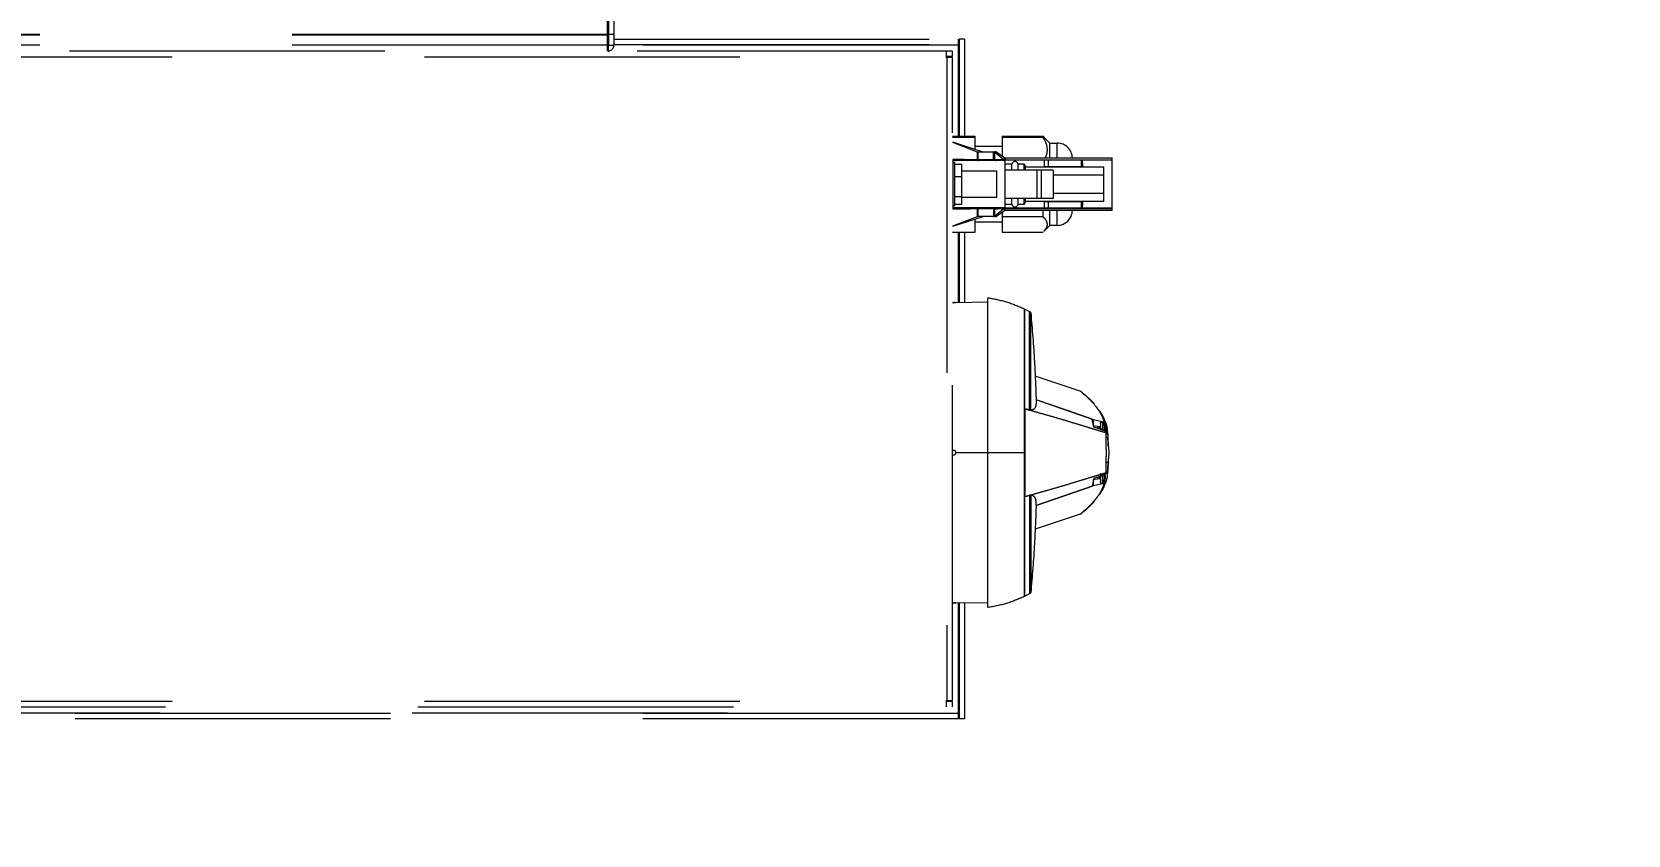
# Model space of a CAD drawing. Header units: feet. Extents: x -17 to 453, y -41 to 31.
# Drawn here: x 59.376 to 60.009, y -5.742 to -5.424 of the extents above; entities that cross this region are included whole.
import ezdxf
from ezdxf.enums import TextEntityAlignment as Align

# ---------------------------------------------------------------- set-up
doc = ezdxf.new("R2018")
doc.units = ezdxf.units.FT
doc.header["$MEASUREMENT"] = 0
doc.linetypes.add('DASHED2', pattern=[0.375, 0.25, -0.125])
for name, color, linetype in [('G-ANNO-TEXT', 1, 'Continuous'), ('S-TRACKER TABLE', 252, 'Continuous'), ('STRINGS', 30, 'Continuous')]:
    doc.layers.add(name, color=color, linetype=linetype)
doc.styles.add('NEI-A', font='arial.ttf')
doc.styles.get("Standard").update_dxf_attribs({"font": 'arial.ttf'})

# ---------------------------------------------------------------- blocks, each defined once
blk = doc.blocks.new('DETAIL_TITLE')
at = {"style": 'NEI-A', "flags": 8}
blk.add_attdef('#', text='', height=0.2, dxfattribs=at).set_placement((0.5922, -0.5109), align=Align.MIDDLE_CENTER)
at = {"lineweight": 30, "style": '', "flags": 104}
blk.add_attdef('DETAIL_TITLE', text='', height=0.2, dxfattribs=at).set_placement((0.9099, -0.52514), align=Align.BOTTOM_LEFT)
at = {"style": 'NEI-A'}
for tag, p in [('SCALE:', (0.93865, -0.73792)), ('1"_=_', (1.5474, -0.73792))]:
    blk.add_attdef(tag, text='', height=0.1, dxfattribs=at).set_placement(p, align=Align.BOTTOM_LEFT)

msp = doc.modelspace()

# ---------------------------------------------------------------- linework, layer by layer
at = {"layer": 'S-TRACKER TABLE', "linetype": 'DASHED2', "lineweight": 15, "ltscale": 0.5}
for p, q in [((59.60459, -5.38895), (59.60459, -5.42918)), ((59.60669, -5.38895), (59.60669, -5.42918)), ((59.60416, -5.43151), (59.60416, -5.41653)), ((59.60416, -5.42498), (58.92743, -5.42498)), ((59.60416, -5.4252), (58.92743, -5.4252)), ((59.60669, -5.42498), (59.60459, -5.42498)), ((59.74094, -5.43151), (58.85406, -5.43151)), ((59.60416, -5.42918), (58.92743, -5.42918)), ((59.60416, -5.42681), (59.60459, -5.42681)), ((59.60416, -5.42892), (59.60459, -5.42892)), ((59.60459, -5.42914), (59.60416, -5.42914)), ((59.60416, -5.4294), (59.60437, -5.4294)), ((59.60437, -5.4294), (59.60437, -5.43151)), ((59.60459, -5.42918), (59.60669, -5.42918)), ((59.60669, -5.42681), (59.74322, -5.42681)), ((59.60669, -5.42892), (59.74322, -5.42892)), ((59.74322, -5.42914), (59.60669, -5.42914)), ((59.73839, -5.43151), (59.73839, -5.43405)), ((59.74094, -5.43361), (59.74094, -5.43151)), ((59.74322, -5.42918), (59.74322, -5.42681)), ((59.74322, -5.42918), (59.74353, -5.42918)), ((59.74331, -5.4653), (59.74331, -5.42918)), ((59.74563, -5.42681), (59.74353, -5.42681)), ((59.74353, -5.42681), (59.74353, -5.4653)), ((59.74563, -5.42681), (59.74563, -5.4653)), ((58.85661, -5.43383), (59.73839, -5.43383)), ((59.74094, -5.43361), (59.73839, -5.43361)), ((59.74094, -5.43405), (59.73839, -5.43405)), ((59.73862, -5.43405), (59.73862, -5.68885)), ((59.74094, -5.68885), (59.74094, -5.43405)), ((59.74094, -5.4653), (59.74991, -5.4653)), ((59.74991, -5.46577), (59.74094, -5.46577)), ((59.74094, -5.4675), (59.75289, -5.47141)), ((59.74094, -5.46762), (59.75068, -5.47139)), ((59.74991, -5.47043), (59.74991, -5.4653)), ((59.74991, -5.46917), (59.76062, -5.46917)), ((59.76062, -5.4653), (59.76062, -5.47312)), ((59.76062, -5.4653), (59.77675, -5.4653)), ((59.77675, -5.46577), (59.76062, -5.46577)), ((59.77675, -5.4653), (59.77704, -5.46563)), ((59.77675, -5.46577), (59.77675, -5.4653)), ((59.77707, -5.4656), (59.77943, -5.46796)), ((59.77943, -5.46796), (59.78236, -5.46796)), ((59.77943, -5.47383), (59.77943, -5.46796)), ((59.78236, -5.47383), (59.78236, -5.46796)), ((59.74098, -5.47449), (59.74098, -5.47899)), ((59.74116, -5.47564), (59.74186, -5.47564)), ((59.74116, -5.4929), (59.74116, -5.47564)), ((59.74186, -5.4929), (59.74186, -5.47564)), ((59.74186, -5.47637), (59.74462, -5.47637)), ((59.76174, -5.47488), (59.74208, -5.47488)), ((59.74462, -5.49218), (59.74462, -5.47637)), ((59.75068, -5.47139), (59.75068, -5.47462)), ((59.75099, -5.47145), (59.75793, -5.47145)), ((59.75099, -5.47488), (59.75099, -5.47145)), ((59.75712, -5.47467), (59.75099, -5.47467)), ((59.75289, -5.47141), (59.75289, -5.47145)), ((59.75712, -5.47488), (59.75712, -5.47145)), ((59.75766, -5.47164), (59.76174, -5.47488)), ((59.75766, -5.47454), (59.75766, -5.47164)), ((59.75793, -5.47145), (59.75793, -5.47185)), ((59.75842, -5.4716), (59.76143, -5.47368)), ((59.75842, -5.47224), (59.75842, -5.4716)), ((59.76143, -5.47368), (59.76143, -5.47457)), ((59.76174, -5.49366), (59.76174, -5.47488)), ((59.76174, -5.47625), (59.76444, -5.47625)), ((59.76192, -5.47383), (59.80411, -5.47383)), ((59.76192, -5.47383), (59.76192, -5.47478)), ((59.80411, -5.47471), (59.76192, -5.47471)), ((59.80411, -5.47478), (59.76202, -5.47478)), ((59.76444, -5.47866), (59.76444, -5.47625)), ((59.76686, -5.47625), (59.76927, -5.47625)), ((59.76686, -5.47866), (59.76686, -5.47625)), ((59.76927, -5.47625), (59.76978, -5.47737)), ((59.76927, -5.47866), (59.76927, -5.47625)), ((59.76978, -5.47737), (59.80083, -5.47737)), ((59.76978, -5.47866), (59.76978, -5.47737)), ((59.77719, -5.47478), (59.77719, -5.47725)), ((59.77719, -5.47725), (59.79246, -5.47725)), ((59.77891, -5.47737), (59.77891, -5.47478)), ((59.79203, -5.47725), (59.79203, -5.47478)), ((59.79246, -5.47725), (59.79246, -5.47679)), ((59.80083, -5.49118), (59.80083, -5.47737)), ((59.80411, -5.49472), (59.80411, -5.47383)), ((59.74094, -5.47899), (59.74116, -5.47899)), ((59.74186, -5.48123), (59.74462, -5.48123)), ((59.74462, -5.47899), (59.75851, -5.47899)), ((59.75851, -5.48956), (59.75851, -5.47899)), ((59.78081, -5.47866), (59.76174, -5.47866)), ((59.77425, -5.47866), (59.77425, -5.48988)), ((59.77598, -5.47866), (59.77598, -5.48988)), ((59.78081, -5.47866), (59.78081, -5.48988)), ((59.80083, -5.48075), (59.78081, -5.48075)), ((59.74116, -5.48956), (59.74094, -5.48956)), ((59.74098, -5.48956), (59.74098, -5.49405)), ((59.74186, -5.48913), (59.74462, -5.48913)), ((59.75851, -5.48956), (59.74462, -5.48956)), ((59.78081, -5.48988), (59.76174, -5.48988)), ((59.76444, -5.4923), (59.76444, -5.48988)), ((59.76686, -5.4923), (59.76686, -5.48988)), ((59.76927, -5.4923), (59.76927, -5.48988)), ((59.76978, -5.49118), (59.76978, -5.48988)), ((59.78081, -5.4878), (59.80083, -5.4878)), ((59.74186, -5.4929), (59.74116, -5.4929)), ((59.74186, -5.49218), (59.74462, -5.49218)), ((59.76174, -5.49366), (59.74208, -5.49366)), ((59.75068, -5.49392), (59.75068, -5.49716)), ((59.75099, -5.4971), (59.75099, -5.49366)), ((59.75099, -5.49388), (59.75712, -5.49388)), ((59.75712, -5.49366), (59.75712, -5.4971)), ((59.76174, -5.49366), (59.75766, -5.49691)), ((59.75766, -5.49691), (59.75766, -5.49401)), ((59.76143, -5.49487), (59.75842, -5.49695)), ((59.75842, -5.49695), (59.75842, -5.4963)), ((59.76062, -5.49543), (59.76062, -5.50325)), ((59.76143, -5.49398), (59.76143, -5.49487)), ((59.76444, -5.4923), (59.76174, -5.4923)), ((59.76192, -5.49472), (59.76192, -5.49377)), ((59.76192, -5.49384), (59.80411, -5.49384)), ((59.80411, -5.49472), (59.76192, -5.49472)), ((59.80411, -5.49377), (59.76202, -5.49377)), ((59.76927, -5.4923), (59.76686, -5.4923)), ((59.76978, -5.49118), (59.76927, -5.4923)), ((59.80083, -5.49118), (59.76978, -5.49118)), ((59.77675, -5.49721), (59.77675, -5.49472)), ((59.77719, -5.4913), (59.77719, -5.49377)), ((59.79246, -5.4913), (59.77719, -5.4913)), ((59.77891, -5.49377), (59.77891, -5.49118)), ((59.77943, -5.50058), (59.77943, -5.49472)), ((59.78236, -5.50058), (59.78236, -5.49472)), ((59.79203, -5.49377), (59.79203, -5.4913)), ((59.79246, -5.49176), (59.79246, -5.4913)), ((59.75289, -5.49714), (59.74094, -5.50105)), ((59.75068, -5.49716), (59.74094, -5.50093)), ((59.74991, -5.50325), (59.74991, -5.49811)), ((59.76062, -5.49938), (59.74991, -5.49938)), ((59.75793, -5.4971), (59.75099, -5.4971)), ((59.75289, -5.4971), (59.75289, -5.49714)), ((59.75793, -5.49669), (59.75793, -5.4971)), ((59.77675, -5.49721), (59.76062, -5.49721)), ((59.77943, -5.50058), (59.77707, -5.50295)), ((59.78236, -5.50058), (59.77943, -5.50058)), ((59.74094, -5.50325), (59.74991, -5.50325)), ((59.74331, -5.53115), (59.74331, -5.50325)), ((59.74353, -5.50325), (59.74353, -5.53114)), ((59.74563, -5.50325), (59.74563, -5.53111)), ((59.76062, -5.50325), (59.77675, -5.50325)), ((59.74094, -5.5312), (59.74137, -5.53119)), ((59.74223, -5.53117), (59.75501, -5.53094)), ((59.76958, -5.53376), (59.77138, -5.53467)), ((59.76925, -5.53602), (59.76959, -5.53602)), ((59.76925, -5.53707), (59.76959, -5.53707)), ((59.76925, -5.53707), (59.76959, -5.53707)), ((59.79151, -5.56629), (59.77361, -5.56039)), ((59.77401, -5.56967), (59.77416, -5.56973)), ((59.77137, -5.57374), (59.76959, -5.57327)), ((59.79684, -5.58058), (59.79629, -5.57741)), ((59.79664, -5.5775), (59.79664, -5.57996)), ((59.79664, -5.5775), (59.80101, -5.57841)), ((59.80035, -5.57842), (59.8003, -5.58171)), ((59.80035, -5.57842), (59.80072, -5.5785)), ((59.80106, -5.57857), (59.80072, -5.5785)), ((59.76959, -5.58352), (59.76959, -5.5859)), ((59.79911, -5.58047), (59.79664, -5.57996)), ((59.80126, -5.58206), (59.79684, -5.58058)), ((59.79839, -5.58032), (59.7984, -5.5811)), ((59.79901, -5.58017), (59.79901, -5.58131)), ((59.79947, -5.57916), (59.79943, -5.58144)), ((59.79947, -5.58053), (59.79971, -5.58121)), ((59.79971, -5.58121), (59.79973, -5.58179)), ((59.8003, -5.58171), (59.80017, -5.5817)), ((59.80131, -5.58205), (59.80093, -5.58192)), ((59.80176, -5.58277), (59.80126, -5.58206)), ((59.8018, -5.58719), (59.80173, -5.58458)), ((59.80182, -5.58195), (59.80174, -5.57929)), ((59.80178, -5.58283), (59.80177, -5.58277)), ((59.80182, -5.58249), (59.80223, -5.58308)), ((59.80222, -5.58152), (59.80227, -5.58294)), ((59.80223, -5.58178), (59.80223, -5.58186)), ((59.80251, -5.58376), (59.80251, -5.58373)), ((59.80255, -5.58418), (59.80254, -5.58401)), ((59.8026, -5.58483), (59.80257, -5.58444)), ((59.8026, -5.58488), (59.8026, -5.58483)), ((59.80275, -5.5882), (59.8026, -5.58488)), ((59.74137, -5.58979), (59.74094, -5.58979)), ((59.74223, -5.59065), (59.75492, -5.59065)), ((59.76959, -5.5859), (59.76959, -5.60133)), ((59.80182, -5.58834), (59.8018, -5.58719)), ((59.80275, -5.5882), (59.80278, -5.59065)), ((59.80278, -5.59065), (59.80275, -5.59311)), ((59.74094, -5.59152), (59.74137, -5.59152)), ((59.80179, -5.59459), (59.80181, -5.59354)), ((59.80251, -5.59755), (59.80253, -5.59742)), ((59.8027, -5.59446), (59.80275, -5.59311)), ((59.76959, -5.60133), (59.76959, -5.60367)), ((59.77401, -5.61163), (59.79664, -5.6038)), ((59.79629, -5.6039), (59.77406, -5.61158)), ((59.79684, -5.60073), (59.79629, -5.6039)), ((59.79664, -5.60134), (59.79911, -5.60083)), ((59.79664, -5.60135), (59.79664, -5.6038)), ((59.80101, -5.6029), (59.79664, -5.6038)), ((59.79684, -5.60073), (59.80126, -5.59925)), ((59.7984, -5.60021), (59.79839, -5.60098)), ((59.79901, -5.6), (59.79901, -5.60113)), ((59.79943, -5.59986), (59.79947, -5.60214)), ((59.79971, -5.60009), (59.79944, -5.6009)), ((59.79971, -5.60009), (59.79972, -5.59976)), ((59.8003, -5.59959), (59.80035, -5.60288)), ((59.80072, -5.60281), (59.80035, -5.60288)), ((59.80106, -5.60274), (59.80072, -5.60281)), ((59.80131, -5.59926), (59.80093, -5.59938)), ((59.80176, -5.59853), (59.80126, -5.59925)), ((59.80176, -5.59853), (59.80178, -5.59844)), ((59.80178, -5.59844), (59.80178, -5.59842)), ((59.80223, -5.59822), (59.80181, -5.59883)), ((59.80203, -5.59832), (59.8022, -5.59952)), ((59.80227, -5.59837), (59.80222, -5.59978)), ((59.80243, -5.59787), (59.80225, -5.5982)), ((59.76959, -5.60804), (59.77137, -5.60757)), ((59.79151, -5.61501), (59.77361, -5.62091)), ((59.76959, -5.64424), (59.76925, -5.64423)), ((59.76959, -5.64529), (59.76925, -5.64528)), ((59.77138, -5.64663), (59.76958, -5.64755)), ((59.74094, -5.65011), (59.74137, -5.65012)), ((59.75492, -5.65036), (59.74223, -5.65014)), ((59.74331, -5.69373), (59.74331, -5.65016)), ((59.74353, -5.65016), (59.74353, -5.69609)), ((59.74563, -5.6502), (59.74563, -5.69609)), ((58.85406, -5.6914), (59.74094, -5.6914)), ((58.85661, -5.68908), (59.73839, -5.68908)), ((59.73839, -5.68885), (59.74094, -5.68885)), ((59.73839, -5.68885), (59.73839, -5.6914)), ((59.74094, -5.6893), (59.73839, -5.6893)), ((59.74094, -5.6914), (59.74094, -5.6893)), ((58.85178, -5.69377), (59.74322, -5.69377)), ((59.74322, -5.69399), (58.85178, -5.69399)), ((59.74322, -5.69609), (58.85178, -5.69609)), ((59.74322, -5.69609), (59.74322, -5.69373)), ((59.74353, -5.69373), (59.74322, -5.69373)), ((59.74563, -5.69609), (59.74353, -5.69609))]:
    msp.add_line(p, q, dxfattribs=at)
at = {"layer": 'S-TRACKER TABLE', "linetype": 'DASHED2', "lineweight": 15, "ltscale": 0.5, "flags": 128}
for points in [[(59.79629, -5.57741), (59.78645, -5.57401), (59.77406, -5.56972)], [(59.7743, -5.56977), (59.78062, -5.57196), (59.78863, -5.57473), (59.79664, -5.5775)], [(59.80093, -5.58192), (59.80061, -5.58182), (59.8003, -5.58171)], [(59.8003, -5.59959), (59.80061, -5.59949), (59.80093, -5.59938)]]:
    msp.add_lwpolyline(points, dxfattribs=at)
at = {"layer": 'S-TRACKER TABLE', "linetype": 'DASHED2', "lineweight": 15, "ltscale": 0.5}
for centre, radius, start, end in [((59.60437, -5.42918), 0.00232, 270, 0), ((59.60437, -5.42918), 0.000219, 270, 0), ((59.78236, -5.474), 0.00604, 1.63725, 90), ((59.75099, -5.47059), 0.000863, 248.82191, 270), ((59.75105, -5.4745), 0.00039, 198.77115, 261.52815), ((59.75099, -5.47355), 0.00112, 253.96252, 270.09449), ((59.75316, -5.47059), 0.000863, 251.88486, 270), ((59.75712, -5.47231), 0.000863, 51.48021, 90), ((59.75823, -5.47425), 0.000639, 207.53565, 267.37909), ((59.75793, -5.47231), 0.000863, 55.39432, 90), ((59.76174, -5.47407), 0.000817, 228.70268, 269.86928), ((59.76192, -5.47297), 0.000863, 235.39432, 270), ((59.76565, -5.47654), 0.00124, 13.65713, 166.34287), ((59.75105, -5.49405), 0.00039, 98.47185, 161.22885), ((59.75099, -5.495), 0.00112, 89.90551, 106.03748), ((59.75823, -5.4943), 0.000639, 92.62091, 152.46435), ((59.76174, -5.49448), 0.000817, 90.13072, 131.29732), ((59.76192, -5.49558), 0.000863, 90, 124.60568), ((59.76565, -5.49201), 0.00124, 193.65713, 346.34287), ((59.78236, -5.49454), 0.00604, 270, 358.36275), ((59.75099, -5.49796), 0.000863, 90, 111.17809), ((59.75316, -5.49796), 0.000863, 90, 108.11514), ((59.75712, -5.49624), 0.000863, 270, 308.51979), ((59.75793, -5.49624), 0.000863, 270, 304.60568)]:
    msp.add_arc(centre, radius, start, end, dxfattribs=at)
at = {"layer": 'S-TRACKER TABLE', "linetype": 'DASHED2', "lineweight": 15, "ltscale": 0.5, "extrusion": (0, 0, -1)}
for start_param, end_param in [(0.964354, 1.104772), (2.036821, 2.177239)]:
    msp.add_ellipse((59.78879, -5.48427), major_axis=(0, 0.01666), ratio=0.24643, start_param=start_param, end_param=end_param, dxfattribs=at)
at = {"layer": 'S-TRACKER TABLE', "linetype": 'DASHED2', "lineweight": 15, "ltscale": 0.5}
for points, knots in [([(59.77762, -5.47383), (59.77773, -5.47364), (59.77826, -5.47272), (59.77857, -5.47101), (59.77835, -5.46879), (59.7776, -5.46706), (59.77695, -5.46607), (59.77675, -5.46577)], [0, 0, 0, 0, 0.072772, 0.355554, 0.613676, 0.881514, 1, 1, 1, 1]), ([(59.75068, -5.47462), (59.74907, -5.4746), (59.74588, -5.47455), (59.74261, -5.47451), (59.74098, -5.47449)], [0, 0, 0, 0, 0.504284, 1, 1, 1, 1]), ([(59.74098, -5.47449), (59.74099, -5.47452), (59.74099, -5.47457), (59.74105, -5.47466), (59.74118, -5.47475), (59.74152, -5.47487), (59.74184, -5.47488), (59.74208, -5.47488)], [0, 0, 0, 0, 0.077089, 0.154139, 0.26443, 0.460052, 1, 1, 1, 1]), ([(59.75766, -5.47454), (59.75762, -5.47456), (59.75753, -5.4746), (59.75739, -5.47464), (59.75724, -5.47466), (59.75717, -5.47467), (59.75712, -5.47467)], [0, 0, 0, 0, 0.347779, 0.693541, 0.817926, 1, 1, 1, 1]), ([(59.7612, -5.47468), (59.76067, -5.47465), (59.75989, -5.47462), (59.75848, -5.47457), (59.75788, -5.47455), (59.75766, -5.47454)], [0, 0, 0, 0, 0.584706, 0.851036, 1, 1, 1, 1]), ([(59.76174, -5.47488), (59.76174, -5.47488), (59.76171, -5.47486), (59.76155, -5.47475), (59.76136, -5.47471), (59.7612, -5.47468)], [0, 0, 0, 0, 0.013286, 0.201551, 1, 1, 1, 1]), ([(59.74208, -5.49366), (59.74186, -5.49367), (59.74157, -5.49368), (59.74125, -5.49377), (59.74111, -5.49384), (59.74102, -5.49393), (59.74099, -5.494), (59.74098, -5.49404), (59.74098, -5.49405)], [0, 0, 0, 0, 0.507701, 0.649393, 0.791942, 0.878275, 0.965292, 1, 1, 1, 1]), ([(59.74098, -5.49405), (59.74261, -5.49404), (59.74588, -5.494), (59.74907, -5.49395), (59.75068, -5.49392)], [0, 0, 0, 0, 0.495678, 1, 1, 1, 1]), ([(59.75766, -5.49401), (59.7576, -5.49398), (59.75752, -5.49394), (59.75737, -5.4939), (59.75725, -5.49388), (59.75717, -5.49388), (59.75712, -5.49388)], [0, 0, 0, 0, 0.457271, 0.684998, 0.789758, 1, 1, 1, 1]), ([(59.75766, -5.49401), (59.75827, -5.49399), (59.75975, -5.49394), (59.76066, -5.49389), (59.7612, -5.49387)], [0, 0, 0, 0, 0.415229, 1, 1, 1, 1]), ([(59.7612, -5.49387), (59.76136, -5.49384), (59.76155, -5.4938), (59.76171, -5.49369), (59.76174, -5.49366), (59.76174, -5.49366)], [0, 0, 0, 0, 0.798449, 0.986714, 1, 1, 1, 1]), ([(59.77704, -5.50292), (59.77737, -5.50258), (59.77813, -5.50179), (59.77859, -5.50049), (59.77834, -5.4991), (59.7776, -5.49801), (59.77695, -5.4974), (59.77675, -5.49721)], [0, 0, 0, 0, 0.182683, 0.431944, 0.65947, 0.895559, 1, 1, 1, 1]), ([(59.74137, -5.53119), (59.74148, -5.53119), (59.74171, -5.53118), (59.742, -5.53117), (59.74219, -5.53117), (59.74226, -5.53117), (59.7422, -5.53117), (59.74217, -5.53117)], [0, 0, 0, 0, 0.200475, 0.400831, 0.600916, 0.800987, 1, 1, 1, 1]), ([(59.74184, -5.53118), (59.7418, -5.53118), (59.74166, -5.53118), (59.74149, -5.53119), (59.74137, -5.53119)], [0, 0, 0, 0, 0.333518, 1, 1, 1, 1]), ([(59.75492, -5.59065), (59.75492, -5.58664), (59.75492, -5.5786), (59.75492, -5.56701), (59.75492, -5.55633), (59.75492, -5.54698), (59.75492, -5.53929), (59.75492, -5.53361), (59.75492, -5.52996), (59.75492, -5.52951), (59.75492, -5.52928)], [0, 0, 0, 0, 0.124998, 0.249994, 0.374993, 0.499997, 0.625002, 0.750005, 0.875004, 1, 1, 1, 1]), ([(59.76925, -5.5336), (59.76925, -5.53381), (59.76925, -5.53423), (59.76925, -5.53763), (59.76925, -5.5429), (59.76925, -5.55005), (59.76925, -5.55875), (59.76925, -5.56868), (59.76925, -5.57945), (59.76925, -5.58692), (59.76925, -5.59065)], [0, 0, 0, 0, 0.124995, 0.249994, 0.374998, 0.500003, 0.625007, 0.750006, 0.875002, 1, 1, 1, 1]), ([(59.76959, -5.57327), (59.76959, -5.57012), (59.76959, -5.56384), (59.76959, -5.5554), (59.76959, -5.54801), (59.76959, -5.54198), (59.76959, -5.53742), (59.76959, -5.5347), (59.76959, -5.53354), (59.76959, -5.53383), (59.76959, -5.53386)], [0, 0, 0, 0, 0.140459, 0.280919, 0.421379, 0.561838, 0.702298, 0.842757, 0.983216, 1, 1, 1, 1]), ([(59.77136, -5.53467), (59.77144, -5.53471), (59.77158, -5.5348), (59.77175, -5.53501), (59.77187, -5.53524), (59.7719, -5.53541), (59.77191, -5.5355)], [0, 0, 0, 0, 0.249897, 0.499873, 0.749918, 1, 1, 1, 1]), ([(59.77137, -5.57374), (59.77137, -5.57128), (59.77137, -5.56636), (59.77137, -5.55955), (59.77137, -5.55332), (59.77137, -5.54783), (59.77137, -5.54318), (59.77137, -5.53946), (59.77137, -5.53671), (59.77137, -5.53515), (59.77137, -5.5345), (59.77137, -5.53468), (59.77137, -5.53468)], [0, 0, 0, 0, 0.110826, 0.22166, 0.332502, 0.443345, 0.55418, 0.665003, 0.775813, 0.886615, 0.997417, 1, 1, 1, 1]), ([(59.77189, -5.53524), (59.77244, -5.54171), (59.77341, -5.55324), (59.77383, -5.5648), (59.77402, -5.56987)], [0, 0, 0, 0, 0.560965, 1, 1, 1, 1]), ([(59.77191, -5.5355), (59.77191, -5.5355), (59.77191, -5.53548), (59.77191, -5.5355), (59.77191, -5.53553)], [0, 0, 0, 0, 0.198635, 1, 1, 1, 1]), ([(59.77191, -5.57387), (59.77191, -5.57154), (59.77191, -5.5668), (59.77191, -5.56016), (59.77191, -5.55395), (59.77191, -5.54844), (59.77191, -5.54378), (59.77191, -5.54011), (59.77191, -5.5375), (59.77191, -5.53587), (59.77191, -5.53562), (59.77191, -5.5355)], [0, 0, 0, 0, 0.107948, 0.219107, 0.332513, 0.447078, 0.561643, 0.67505, 0.786209, 0.894157, 1, 1, 1, 1]), ([(59.77405, -5.56987), (59.77402, -5.57071), (59.77397, -5.5723), (59.77321, -5.57357), (59.77235, -5.57377), (59.77191, -5.57387)], [0, 0, 0, 0, 0.361195, 0.680125, 1, 1, 1, 1]), ([(59.79151, -5.56629), (59.79153, -5.56628), (59.79156, -5.56626), (59.79156, -5.56632), (59.79156, -5.56634)], [0, 0, 0, 0, 0.582074, 1, 1, 1, 1]), ([(59.80101, -5.57841), (59.8008, -5.57773), (59.80036, -5.57637), (59.79882, -5.57365), (59.79619, -5.57037), (59.79307, -5.56765), (59.79151, -5.56629)], [0, 0, 0, 0, 0.250112, 0.500102, 0.749861, 1, 1, 1, 1]), ([(59.79182, -5.56641), (59.79351, -5.56784), (59.79571, -5.5697), (59.79688, -5.57116), (59.79714, -5.57149)], [0, 0, 0, 0, 0.77246, 1, 1, 1, 1]), ([(59.80152, -5.57873), (59.80135, -5.57821), (59.80093, -5.577), (59.79979, -5.5748), (59.79807, -5.57284), (59.79736, -5.57202)], [0, 0, 0, 0, 0.30248, 0.711367, 1, 1, 1, 1]), ([(59.76959, -5.57327), (59.771, -5.57365), (59.7738, -5.57443), (59.77661, -5.57523), (59.77801, -5.57563)], [0, 0, 0, 0, 0.500027, 1, 1, 1, 1]), ([(59.76959, -5.57327), (59.76959, -5.57328), (59.76959, -5.5733), (59.76959, -5.57359), (59.76959, -5.57413), (59.76959, -5.57543), (59.76959, -5.57859), (59.76959, -5.58155), (59.76959, -5.58352)], [0, 0, 0, 0, 0.063169, 0.124147, 0.180629, 0.248837, 0.498992, 1, 1, 1, 1]), ([(59.77191, -5.57387), (59.77189, -5.57386), (59.77185, -5.57386), (59.77166, -5.57381), (59.77147, -5.57376), (59.77137, -5.57374)], [0, 0, 0, 0, 0.332037, 0.664851, 1, 1, 1, 1]), ([(59.77801, -5.57563), (59.77941, -5.57603), (59.78221, -5.57684), (59.785, -5.57767), (59.7864, -5.57809)], [0, 0, 0, 0, 0.49996, 1, 1, 1, 1]), ([(59.7864, -5.57809), (59.78779, -5.57851), (59.79058, -5.57934), (59.79337, -5.58019), (59.79477, -5.58062)], [0, 0, 0, 0, 0.500014, 1, 1, 1, 1]), ([(59.79947, -5.57916), (59.79947, -5.57909), (59.79949, -5.57895), (59.79959, -5.57875), (59.79974, -5.57858), (59.79995, -5.57845), (59.80017, -5.5784), (59.80031, -5.57842), (59.80035, -5.57842)], [0, 0, 0, 0, 0.147837, 0.294914, 0.460848, 0.655409, 0.880489, 1, 1, 1, 1]), ([(59.80093, -5.58192), (59.80105, -5.58155), (59.80129, -5.58081), (59.80091, -5.57927), (59.80072, -5.5785)], [0, 0, 0, 0, 0.49996, 1, 1, 1, 1]), ([(59.80171, -5.57916), (59.8017, -5.57911), (59.80168, -5.57896), (59.80156, -5.57874), (59.80136, -5.57854), (59.80117, -5.57844), (59.80105, -5.57841), (59.80101, -5.57841)], [0, 0, 0, 0, 0.13329, 0.376521, 0.625906, 0.900721, 1, 1, 1, 1]), ([(59.80106, -5.57857), (59.80116, -5.5786), (59.80138, -5.57867), (59.80162, -5.57892), (59.80175, -5.5792), (59.80177, -5.57938), (59.80178, -5.57945)], [0, 0, 0, 0, 0.296895, 0.595089, 0.859646, 1, 1, 1, 1]), ([(59.80131, -5.58205), (59.80142, -5.58167), (59.80163, -5.58091), (59.80125, -5.57935), (59.80106, -5.57857)], [0, 0, 0, 0, 0.499951, 1, 1, 1, 1]), ([(59.79477, -5.58062), (59.79593, -5.58097), (59.79827, -5.58169), (59.8006, -5.58241), (59.80176, -5.58277)], [0, 0, 0, 0, 0.499999, 1, 1, 1, 1]), ([(59.80126, -5.58206), (59.80138, -5.58211), (59.8016, -5.58221), (59.80175, -5.58241), (59.80181, -5.5825)], [0, 0, 0, 0, 0.542272, 1, 1, 1, 1]), ([(59.80173, -5.58458), (59.80173, -5.58442), (59.80172, -5.58401), (59.80174, -5.58365), (59.80174, -5.58344)], [0, 0, 0, 0, 0.388905, 1, 1, 1, 1]), ([(59.8026, -5.58488), (59.80259, -5.58484), (59.80257, -5.58476), (59.80237, -5.58466), (59.80208, -5.58459), (59.80185, -5.58458), (59.80173, -5.58458)], [0, 0, 0, 0, 0.242126, 0.498874, 0.756851, 1, 1, 1, 1]), ([(59.80174, -5.58344), (59.80175, -5.58328), (59.80177, -5.583), (59.80178, -5.58288), (59.80178, -5.58283)], [0, 0, 0, 0, 0.523536, 1, 1, 1, 1]), ([(59.80176, -5.58277), (59.80183, -5.5828), (59.80197, -5.58285), (59.80215, -5.58299), (59.80231, -5.58317), (59.80238, -5.58331), (59.80242, -5.58338)], [0, 0, 0, 0, 0.235822, 0.485878, 0.743886, 1, 1, 1, 1]), ([(59.80249, -5.5837), (59.80247, -5.5836), (59.80244, -5.58339), (59.80228, -5.58312), (59.80205, -5.58289), (59.80186, -5.58281), (59.80176, -5.58277)], [0, 0, 0, 0, 0.2442, 0.499985, 0.755788, 1, 1, 1, 1]), ([(59.80178, -5.57945), (59.80183, -5.57962), (59.80193, -5.57999), (59.80206, -5.58055), (59.80217, -5.58113), (59.8022, -5.58149), (59.80222, -5.58168)], [0, 0, 0, 0, 0.197202, 0.42961, 0.697213, 1, 1, 1, 1]), ([(59.80241, -5.58338), (59.80237, -5.58331), (59.80229, -5.58314), (59.80207, -5.58294), (59.80188, -5.58287), (59.80178, -5.58283)], [0, 0, 0, 0, 0.276815, 0.646608, 1, 1, 1, 1]), ([(59.80223, -5.58186), (59.80223, -5.58191), (59.80224, -5.58213), (59.80221, -5.58244), (59.80214, -5.58276), (59.80207, -5.58291), (59.80203, -5.58298)], [0, 0, 0, 0, 0.098593, 0.439737, 0.754855, 1, 1, 1, 1]), ([(59.80234, -5.58487), (59.80236, -5.5853), (59.8024, -5.58629), (59.80242, -5.5874), (59.80243, -5.58802)], [0, 0, 0, 0, 0.442446, 1, 1, 1, 1]), ([(59.80241, -5.58337), (59.80242, -5.58339), (59.80243, -5.58343), (59.80244, -5.58353), (59.80244, -5.58357)], [0, 0, 0, 0, 0.64942, 1, 1, 1, 1]), ([(59.80251, -5.58373), (59.8025, -5.58363), (59.80248, -5.5835), (59.80242, -5.5834), (59.80241, -5.58338)], [0, 0, 0, 0, 0.795767, 1, 1, 1, 1]), ([(59.80244, -5.58357), (59.80244, -5.58359), (59.80245, -5.58362), (59.80245, -5.58367), (59.80245, -5.58368)], [0, 0, 0, 0, 0.724244, 1, 1, 1, 1]), ([(59.80254, -5.58401), (59.80253, -5.58398), (59.80253, -5.58391), (59.80252, -5.58381), (59.80251, -5.58377), (59.80251, -5.58376)], [0, 0, 0, 0, 0.265438, 0.656204, 1, 1, 1, 1]), ([(59.80257, -5.58444), (59.80256, -5.58436), (59.80256, -5.58427), (59.80255, -5.58419), (59.80255, -5.58418)], [0, 0, 0, 0, 0.950682, 1, 1, 1, 1]), ([(59.74223, -5.59065), (59.74222, -5.59054), (59.74219, -5.59031), (59.74199, -5.59003), (59.74171, -5.58983), (59.74148, -5.5898), (59.74137, -5.58979)], [0, 0, 0, 0, 0.250341, 0.500076, 0.749944, 1, 1, 1, 1]), ([(59.74223, -5.59065), (59.74222, -5.59056), (59.7422, -5.59036), (59.74206, -5.59011), (59.74184, -5.58991), (59.7416, -5.5898), (59.74143, -5.58979), (59.74137, -5.58979)], [0, 0, 0, 0, 0.213377, 0.426689, 0.641796, 0.858909, 1, 1, 1, 1]), ([(59.74137, -5.59152), (59.74148, -5.5915), (59.74171, -5.59148), (59.742, -5.59128), (59.74219, -5.59099), (59.74222, -5.59077), (59.74223, -5.59065)], [0, 0, 0, 0, 0.250469, 0.500244, 0.750069, 1, 1, 1, 1]), ([(59.74137, -5.59152), (59.74147, -5.59151), (59.74166, -5.59149), (59.74192, -5.59134), (59.74212, -5.59112), (59.74222, -5.59087), (59.74223, -5.59071), (59.74223, -5.59065)], [0, 0, 0, 0, 0.214754, 0.429423, 0.646086, 0.862877, 1, 1, 1, 1]), ([(59.75492, -5.59065), (59.75739, -5.59065), (59.76233, -5.59065), (59.76694, -5.59065), (59.76925, -5.59065)], [0, 0, 0, 0, 0.499983, 1, 1, 1, 1]), ([(59.75492, -5.65203), (59.75492, -5.6518), (59.75492, -5.65134), (59.75492, -5.64769), (59.75492, -5.64202), (59.75492, -5.63433), (59.75492, -5.62497), (59.75492, -5.61429), (59.75492, -5.6027), (59.75492, -5.59467), (59.75492, -5.59065)], [0, 0, 0, 0, 0.124996, 0.249995, 0.374998, 0.500003, 0.625007, 0.750006, 0.875002, 1, 1, 1, 1]), ([(59.76925, -5.59065), (59.76925, -5.59439), (59.76925, -5.60185), (59.76925, -5.61263), (59.76925, -5.62255), (59.76925, -5.63125), (59.76925, -5.6384), (59.76925, -5.64368), (59.76925, -5.64707), (59.76925, -5.64749), (59.76925, -5.64771)], [0, 0, 0, 0, 0.124998, 0.249994, 0.374993, 0.499997, 0.625002, 0.750006, 0.875005, 1, 1, 1, 1]), ([(59.80181, -5.59354), (59.80182, -5.5931), (59.80184, -5.59213), (59.80185, -5.59082), (59.80184, -5.58953), (59.80183, -5.58877), (59.80182, -5.58834)], [0, 0, 0, 0, 0.254564, 0.562183, 0.753796, 1, 1, 1, 1]), ([(59.80173, -5.59692), (59.80173, -5.59685), (59.80173, -5.59672), (59.80174, -5.5965), (59.80174, -5.59622), (59.80175, -5.59598), (59.80175, -5.59584), (59.80175, -5.59582)], [0, 0, 0, 0, 0.194442, 0.348773, 0.623395, 0.956333, 1, 1, 1, 1]), ([(59.80176, -5.59809), (59.80175, -5.59791), (59.80173, -5.59756), (59.80173, -5.59713), (59.80173, -5.59692)], [0, 0, 0, 0, 0.527904, 1, 1, 1, 1]), ([(59.80175, -5.59582), (59.80176, -5.5958), (59.80176, -5.59578), (59.80176, -5.59575), (59.80176, -5.59573), (59.80177, -5.59535), (59.80178, -5.59497), (59.80179, -5.59459)], [0, 0, 0, 0, 0.040702, 0.063552, 0.070622, 0.074797, 1, 1, 1, 1]), ([(59.80176, -5.59809), (59.80186, -5.59807), (59.80207, -5.59802), (59.80232, -5.59786), (59.80248, -5.59765), (59.80251, -5.59749), (59.80253, -5.59742)], [0, 0, 0, 0, 0.243244, 0.501392, 0.763142, 1, 1, 1, 1]), ([(59.80251, -5.59755), (59.8025, -5.59764), (59.80247, -5.59784), (59.8023, -5.5981), (59.80207, -5.59831), (59.80188, -5.59838), (59.80178, -5.59842)], [0, 0, 0, 0, 0.244598, 0.500107, 0.755516, 1, 1, 1, 1]), ([(59.8027, -5.59446), (59.80269, -5.59448), (59.80267, -5.59452), (59.80246, -5.59456), (59.80216, -5.59459), (59.80191, -5.59459), (59.80179, -5.59459)], [0, 0, 0, 0, 0.24208, 0.500068, 0.757991, 1, 1, 1, 1]), ([(59.8024, -5.59446), (59.8024, -5.59468), (59.80239, -5.59574), (59.80234, -5.5967), (59.8023, -5.59747)], [0, 0, 0, 0, 0.200548, 1, 1, 1, 1]), ([(59.80253, -5.59742), (59.80254, -5.59724), (59.80257, -5.59686), (59.80264, -5.59585), (59.80268, -5.59504), (59.8027, -5.59446)], [0, 0, 0, 0, 0.211991, 0.440674, 1, 1, 1, 1]), ([(59.76959, -5.60367), (59.76959, -5.60438), (59.76959, -5.60551), (59.76959, -5.6069), (59.76959, -5.60743), (59.76959, -5.60766)], [0, 0, 0, 0, 0.496942, 0.78185, 1, 1, 1, 1]), ([(59.77801, -5.60568), (59.77941, -5.60528), (59.78221, -5.60446), (59.785, -5.60363), (59.7864, -5.60322)], [0, 0, 0, 0, 0.500005, 1, 1, 1, 1]), ([(59.7864, -5.60322), (59.78779, -5.6028), (59.79058, -5.60196), (59.79337, -5.60111), (59.79477, -5.60069)], [0, 0, 0, 0, 0.499997, 1, 1, 1, 1]), ([(59.79151, -5.61501), (59.79308, -5.61365), (59.79479, -5.61216), (59.79655, -5.61035), (59.79711, -5.60972), (59.79793, -5.60872), (59.79911, -5.60715), (59.80001, -5.60554), (59.80067, -5.60399), (59.80088, -5.60333), (59.80101, -5.6029)], [0, 0, 0, 0, 0.250089, 0.27273, 0.374983, 0.388591, 0.499966, 0.749904, 0.837488, 1, 1, 1, 1]), ([(59.79477, -5.60069), (59.79593, -5.60033), (59.79827, -5.59961), (59.8006, -5.59889), (59.80176, -5.59853)], [0, 0, 0, 0, 0.500003, 1, 1, 1, 1]), ([(59.79736, -5.60928), (59.79807, -5.60847), (59.79979, -5.6065), (59.80093, -5.60431), (59.80135, -5.60309), (59.80152, -5.60258)], [0, 0, 0, 0, 0.288475, 0.697451, 1, 1, 1, 1]), ([(59.79941, -5.59897), (59.79942, -5.59904), (59.79943, -5.59918), (59.79954, -5.59937), (59.79969, -5.59952), (59.79989, -5.59961), (59.8001, -5.59964), (59.80024, -5.59961), (59.8003, -5.59959)], [0, 0, 0, 0, 0.159439, 0.318693, 0.482265, 0.655, 0.844556, 1, 1, 1, 1]), ([(59.80035, -5.60288), (59.80026, -5.60289), (59.80007, -5.6029), (59.7998, -5.60278), (59.7996, -5.60258), (59.79949, -5.60235), (59.79947, -5.60221), (59.79947, -5.60214)], [0, 0, 0, 0, 0.235721, 0.468194, 0.705915, 0.866977, 1, 1, 1, 1]), ([(59.80072, -5.60281), (59.80091, -5.60204), (59.80129, -5.6005), (59.80105, -5.59975), (59.80093, -5.59938)], [0, 0, 0, 0, 0.50004, 1, 1, 1, 1]), ([(59.80171, -5.60215), (59.8017, -5.6022), (59.80168, -5.60235), (59.80156, -5.60256), (59.80136, -5.60276), (59.80117, -5.60286), (59.80105, -5.60289), (59.80101, -5.6029)], [0, 0, 0, 0, 0.133124, 0.376329, 0.625686, 0.900538, 1, 1, 1, 1]), ([(59.80106, -5.60274), (59.80125, -5.60196), (59.80163, -5.6004), (59.80142, -5.59964), (59.80131, -5.59926)], [0, 0, 0, 0, 0.499958, 1, 1, 1, 1]), ([(59.80106, -5.60274), (59.80116, -5.60271), (59.80138, -5.60264), (59.80162, -5.60238), (59.80175, -5.6021), (59.80177, -5.60192), (59.80178, -5.60186)], [0, 0, 0, 0, 0.296912, 0.595127, 0.859611, 1, 1, 1, 1]), ([(59.80176, -5.59889), (59.80169, -5.59896), (59.80155, -5.59912), (59.80136, -5.5992), (59.80126, -5.59925)], [0, 0, 0, 0, 0.468038, 1, 1, 1, 1]), ([(59.80178, -5.59842), (59.80178, -5.59838), (59.80177, -5.59829), (59.80176, -5.59816), (59.80176, -5.59809)], [0, 0, 0, 0, 0.524004, 1, 1, 1, 1]), ([(59.80225, -5.5982), (59.80218, -5.59827), (59.80205, -5.59842), (59.80186, -5.59849), (59.80176, -5.59853)], [0, 0, 0, 0, 0.488204, 1, 1, 1, 1]), ([(59.8022, -5.59952), (59.80221, -5.59957), (59.80229, -5.60004), (59.80202, -5.60099), (59.80178, -5.60186)], [0, 0, 0, 0, 0.091641, 1, 1, 1, 1]), ([(59.76959, -5.60804), (59.771, -5.60765), (59.77381, -5.60689), (59.77661, -5.60608), (59.77801, -5.60568)], [0, 0, 0, 0, 0.499997, 1, 1, 1, 1]), ([(59.76959, -5.64745), (59.76959, -5.64748), (59.76959, -5.64776), (59.76959, -5.6466), (59.76959, -5.64388), (59.76959, -5.63932), (59.76959, -5.63329), (59.76959, -5.62591), (59.76959, -5.61771), (59.76959, -5.6117), (59.76959, -5.60883)], [0, 0, 0, 0, 0.016988, 0.159156, 0.301325, 0.443494, 0.585663, 0.727832, 0.870001, 1, 1, 1, 1]), ([(59.77191, -5.60744), (59.7719, -5.60744), (59.77187, -5.60744), (59.77175, -5.60747), (59.77158, -5.60751), (59.77144, -5.60755), (59.77137, -5.60757)], [0, 0, 0, 0, 0.256976, 0.511794, 0.759183, 1, 1, 1, 1]), ([(59.77137, -5.60757), (59.77137, -5.61003), (59.77137, -5.61494), (59.77137, -5.62175), (59.77137, -5.62798), (59.77137, -5.63347), (59.77137, -5.63813), (59.77137, -5.64184), (59.77137, -5.64459), (59.77137, -5.64616), (59.77137, -5.64681), (59.77137, -5.64663), (59.77137, -5.64662)], [0, 0, 0, 0, 0.110825, 0.221651, 0.332476, 0.443302, 0.554127, 0.664953, 0.775778, 0.886604, 0.997429, 1, 1, 1, 1]), ([(59.77405, -5.61143), (59.77403, -5.61068), (59.77401, -5.60952), (59.77345, -5.60795), (59.77257, -5.60766), (59.77191, -5.60744)], [0, 0, 0, 0, 0.316306, 0.488527, 1, 1, 1, 1]), ([(59.77191, -5.60744), (59.77191, -5.60985), (59.77191, -5.61468), (59.77191, -5.62136), (59.77191, -5.62747), (59.77191, -5.63286), (59.77191, -5.63743), (59.77192, -5.6411), (59.77192, -5.64375), (59.77192, -5.64544), (59.77192, -5.64567), (59.77192, -5.64579)], [0, 0, 0, 0, 0.111774, 0.223558, 0.335349, 0.44714, 0.55892, 0.670683, 0.782431, 0.894168, 1, 1, 1, 1]), ([(59.79715, -5.60981), (59.79688, -5.61014), (59.79571, -5.6116), (59.79351, -5.61346), (59.79182, -5.6149)], [0, 0, 0, 0, 0.227854, 1, 1, 1, 1]), ([(59.77402, -5.61143), (59.77383, -5.61651), (59.77341, -5.62807), (59.77244, -5.6396), (59.77189, -5.64606)], [0, 0, 0, 0, 0.439099, 1, 1, 1, 1]), ([(59.77192, -5.64581), (59.7719, -5.6459), (59.77187, -5.64607), (59.77175, -5.6463), (59.77159, -5.6465), (59.77144, -5.64659), (59.77137, -5.64664)], [0, 0, 0, 0, 0.250105, 0.500163, 0.750133, 1, 1, 1, 1]), ([(59.77192, -5.64579), (59.77192, -5.6458), (59.77192, -5.64583), (59.77192, -5.64581), (59.77192, -5.6458)], [0, 0, 0, 0, 0.575673, 1, 1, 1, 1]), ([(59.74137, -5.65012), (59.74148, -5.65012), (59.74171, -5.65012), (59.742, -5.65013), (59.74219, -5.65014), (59.74226, -5.65014), (59.74219, -5.65014), (59.742, -5.65013), (59.74171, -5.65012), (59.74148, -5.65012), (59.74137, -5.65012)], [0, 0, 0, 0, 0.125226, 0.250252, 0.375346, 0.500297, 0.625477, 0.749863, 0.874895, 1, 1, 1, 1])]:
    msp.add_open_spline(points, degree=3, knots=knots, dxfattribs=at)
for points in [[(59.75492, -5.52928), (59.75739, -5.52973), (59.76233, -5.53063), (59.76694, -5.53261), (59.76925, -5.5336)], [(59.76925, -5.64771), (59.76694, -5.6487), (59.76233, -5.65068), (59.75739, -5.65158), (59.75492, -5.65203)]]:
    msp.add_open_spline(points, degree=3, dxfattribs=at)
at = {"layer": 'STRINGS'}
for points in [[(60.10569, -5.46569, 0.311522), (59.88617, -5.18699, 0.150947), (59.74509, -5.18699, -0.017942), (59.70794, -5.19703, -0.017942)], [(60.09105, -5.46569, 0.310671), (59.88186, -5.20096, 0.150947), (59.74941, -5.20096, -0.017193), (59.71285, -5.21089, -0.017193)]]:
    msp.add_lwpolyline(points, format="xyb", dxfattribs=at)

# ---------------------------------------------------------------- block references
at = {"layer": 'G-ANNO-TEXT'}
ref = msp.add_blockref('DETAIL_TITLE', (56.68533, 3.02609), dxfattribs=at)
lines = msp.add_mtext('{\\LMOTOR SUPPORT POST/END OF TRACKER GROUNDING (ABOVE GROUND)}', dxfattribs={"layer": '0', "insert": (57.59522, 2.80095), "char_height": 7.6528868, "attachment_point": 1})
ref.add_attrib('DETAIL_TITLE', '', (57.59522, 2.80095)).embed_mtext(lines)
ref = msp.add_blockref('DETAIL_TITLE', (45.86472, 2.97376), dxfattribs=at)
lines = msp.add_mtext('{\\LMOTOR SUPPORT POST/END OF TRACKER GROUNDING (ABOVE GROUND)}', dxfattribs={"layer": '0', "insert": (46.77461, 2.74862), "char_height": 7.6528868, "attachment_point": 1})
ref.add_attrib('DETAIL_TITLE', '', (46.77461, 2.74862)).embed_mtext(lines)

doc.saveas('drawing.dxf')
